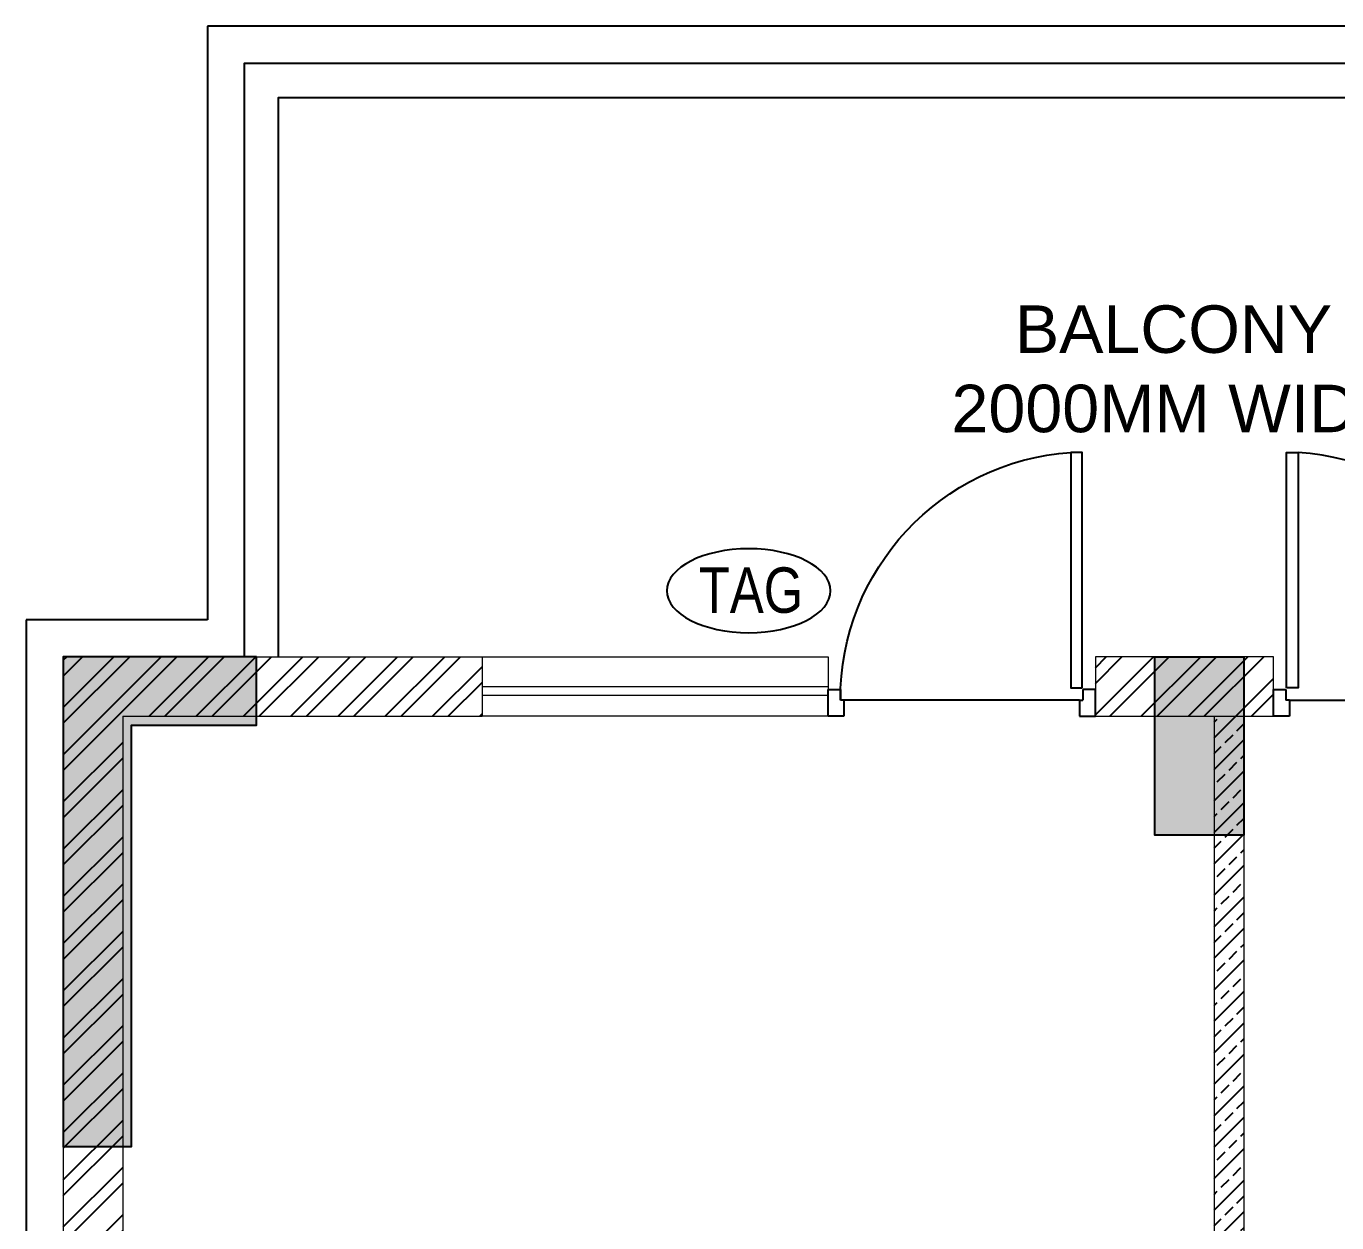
# Model space of a CAD drawing. Header units: millimetres. Extents: x 1255966 to 1543012, y 318612 to 465611.
# Drawn here: x 1376606 to 1381019, y 425152 to 429184 of the extents above; entities that cross this region are included whole.
import ezdxf
from ezdxf.enums import TextEntityAlignment as Align

# ---------------------------------------------------------------- set-up
doc = ezdxf.new("R2010")
doc.units = ezdxf.units.MM
doc.header["$LTSCALE"] = 500
doc.header["$MEASUREMENT"] = 0
doc.linetypes.add('HIDDEN', pattern=[0.375, 0.25, -0.125])
doc.layers.get('Defpoints').update_dxf_attribs({"lineweight": 0})
for name, color, linetype in [('3BHK Tower plans sections n elevations 13716$0$DOOR', 8, 'Continuous'), ('AHC-A-FURNITURE', 2, 'Continuous'), ('TEXT-RM NAME', 6, 'Continuous'), ('TOWER AREA COLUMN.', 6, 'Continuous')]:
    doc.layers.add(name, color=color, linetype=linetype)
doc.layers.add('PROJECTION', color=7, linetype='HIDDEN', true_color=0xff4000)
doc.layers.add('RAILING', color=7, linetype='Continuous', true_color=0xadadad)
for name, color, linetype, lineweight in [('TOWER COL HATCH', 253, 'Continuous', 20), ('Wall', 2, 'Continuous', 15), ('WIN', 144, 'Continuous', 15)]:
    doc.layers.add(name, color=color, linetype=linetype, lineweight=lineweight)
doc.styles.add('3BHK Tower plans sections n elevations 13716$0$SIMPLEX', font='simplex.shx', dxfattribs={"width": 0.8, "height": 100})
doc.styles.get("Standard").update_dxf_attribs({"font": 'arial.ttf'})
pattern_1 = [(45, (1376890.62, 416388.72), (-79.5495, 79.5495), []), (45, (1376943.65, 416388.72), (-79.5495, 79.5495), [])]

# ---------------------------------------------------------------- blocks, each defined once
blk = doc.blocks.new('3BHK Tower plans sections n elevations 13716$0$DOOR 900')
at = {"layer": '3BHK Tower plans sections n elevations 13716$0$DOOR', "ltscale": 100}
for p, q in [((0, 15), (93, 15)), ((0, -40), (0, 15)), ((93, 15), (93, -28)), ((55.8, -40), (0, -40)), ((93, -28), (55.8, -28)), ((55.8, -40), (55.8, -28)), ((55.8, -40), (55.8, -860)), ((55.8, -860), (0, -860)), ((0, -860), (0, -915)), ((55.8, -860), (55.8, -872)), ((93, -872), (55.8, -872)), ((93, -915), (93, -872)), ((0, -915), (93, -915))]:
    blk.add_line(p, q, dxfattribs=at)
blk.add_lwpolyline([(99.6, -30.4), (918.5, -30.4), (918.5, -70.4), (99.6, -70.4)], close=True, dxfattribs=at)
blk.add_arc((60.5, -12), 860, 269.6845, 356.1038, dxfattribs=at)
at = {"layer": 'Defpoints', "ltscale": 100, "style": '3BHK Tower plans sections n elevations 13716$0$SIMPLEX', "width": 0.8}
blk.add_attdef('D900', (280.9, -181.3), '', height=100, dxfattribs=at)

msp = doc.modelspace()

# ---------------------------------------------------------------- hatches: boundary and pattern name
at = {"layer": 'AHC-A-FURNITURE', "ltscale": 50, "true_color": 0x5b5b5b}
h = msp.add_hatch(dxfattribs=at)
h.set_pattern_fill('ANSI32', color=251, scale=300)
h.set_pattern_definition(pattern_1)
h.paths.add_polyline_path([(1376930.6, 426858.7), (1378140.6, 426858.7), (1378140.6, 427058.7), (1376730.6, 427058.7), (1376730.6, 422626.2), (1376930.6, 422626.2)])
h = msp.add_hatch(dxfattribs=at)
h.set_pattern_fill('ANSI32', color=251, scale=300)
h.set_pattern_definition(pattern_1)
h.paths.add_polyline_path([(1380805.6, 426948.7), (1380805.6, 427058.7), (1380205.6, 427058.7), (1380205.6, 426858.7), (1380805.6, 426858.7)])
h = msp.add_hatch(dxfattribs=at)
h.set_pattern_fill('ANSI33', color=251, scale=300)
h.set_pattern_definition([(45, (1376890.62, 416388.72), (-53.033, 53.033), []), (45, (1376943.65, 416388.72), (-53.033, 53.033), [37.5, -18.75])])
h.paths.add_polyline_path([(1380705.6, 426858.7), (1380605.6, 426858.7), (1380605.6, 423058.7), (1380690.6, 423058.7), (1380705.6, 423058.7), (1380705.6, 423108.7), (1380805.6, 423108.7), (1380805.6, 423208.7), (1380705.6, 423208.7)])
at = {"layer": 'TOWER COL HATCH'}
h = msp.add_hatch(color=253, dxfattribs=at)
h.dxf.hatch_style = 1
h.paths.add_polyline_path([(1377380.6, 427058.7), (1376730.6, 427058.7), (1376730.6, 425408.7), (1376960.6, 425408.7), (1376960.6, 426828.7), (1377380.6, 426828.7)])
h = msp.add_hatch(color=253, dxfattribs=at)
h.dxf.hatch_style = 1
h.paths.add_polyline_path([(1380705.6, 426458.7), (1380405.6, 426458.7), (1380405.6, 427058.7), (1380705.6, 427058.7)])

# ---------------------------------------------------------------- linework, layer by layer
at = {"linetype": 'Continuous', "extrusion": (0, 0, -1)}
msp.add_ellipse((1379038.4, 427281.8), major_axis=(275.7, 0), ratio=0.512885, dxfattribs=at)
at = {"layer": 'PROJECTION', "linetype": 'ByBlock', "ltscale": 50}
for p, q in [((1383765.6, 429183.7), (1377215.6, 429183.7)), ((1377215.6, 429183.7), (1377215.6, 427183.7)), ((1377215.6, 427183.7), (1376605.6, 427183.7)), ((1376605.6, 427183.7), (1376605.6, 421183.7))]:
    msp.add_line(p, q, dxfattribs=at)
at = {"layer": 'RAILING', "color": 36, "true_color": 0x7f4010}
for points in [[(1377340.6, 427058.7), (1377340.6, 429058.7), (1383640.6, 429058.7), (1383640.6, 427058.7)], [(1377455.6, 427058.7), (1377455.6, 428943.7), (1383525.6, 428943.7), (1383525.6, 427058.7)]]:
    msp.add_lwpolyline(points, dxfattribs=at)
at = {"layer": 'TOWER AREA COLUMN.'}
msp.add_lwpolyline([(1377380.6, 427058.7), (1376730.6, 427058.7), (1376730.6, 425408.7), (1376960.6, 425408.7), (1376960.6, 426828.7), (1377380.6, 426828.7), (1377380.6, 427058.7)], dxfattribs=at)
msp.add_lwpolyline([(1380705.6, 426458.7), (1380405.6, 426458.7), (1380405.6, 427058.7), (1380705.6, 427058.7)], close=True, dxfattribs=at)
at = {"layer": 'Wall'}
for p, q in [((1376730.6, 427058.7), (1376730.6, 422626.2)), ((1376730.6, 427058.7), (1378140.6, 427058.7)), ((1378140.6, 427058.7), (1378140.6, 426858.7)), ((1380205.6, 427058.7), (1380205.6, 426858.7)), ((1380805.6, 427058.7), (1380205.6, 427058.7)), ((1380805.6, 426858.7), (1380805.6, 427058.7)), ((1376930.6, 426858.7), (1378140.6, 426858.7)), ((1376930.6, 426858.7), (1376930.6, 422626.2)), ((1380205.6, 426858.7), (1380805.6, 426858.7)), ((1380605.6, 426858.7), (1380605.6, 423058.7)), ((1380705.6, 426858.7), (1380705.6, 423208.7))]:
    msp.add_line(p, q, dxfattribs=at)
at = {"layer": 'WIN'}
for p, q in [((1378140.6, 427058.7), (1379305.6, 427058.7)), ((1379305.6, 427058.7), (1379305.6, 426858.7)), ((1378140.6, 426958.7), (1379305.6, 426958.7)), ((1379305.6, 426978.2), (1379305.6, 426948.2)), ((1379305.6, 426928.7), (1378140.6, 426928.7)), ((1379305.6, 426858.7), (1378140.6, 426858.7))]:
    msp.add_line(p, q, dxfattribs=at)

# ---------------------------------------------------------------- block references
at = {"layer": '3BHK Tower plans sections n elevations 13716$0$DOOR', "extrusion": (0, 0, -1)}
for p, xscale, yscale, zscale, rotation in [((-1380191.1, 426858.7), 0.9677419354838852, 0.9677419354838852, -0.9677419354838814, 90), ((-1380820.1, 426858.7), -0.967741935483871, 0.967741935483871, -0.967741935483871, 270)]:
    msp.add_blockref('3BHK Tower plans sections n elevations 13716$0$DOOR 900', p, dxfattribs=dict(at, xscale=xscale, yscale=yscale, zscale=zscale, rotation=rotation))

# ---------------------------------------------------------------- texts
at = {"width": 0.8}
msp.add_attdef('TAG', text='', height=153.1, dxfattribs=at).set_placement((1379046.2, 427283.8), align=Align.MIDDLE_CENTER)
at = {"layer": 'TEXT-RM NAME'}
for s, p in [('BALCONY', (1379934.7, 428083.1)), ('2000MM WIDE', (1379721.2, 427815.8))]:
    msp.add_text(s, height=160, dxfattribs=at).set_placement(p)

doc.saveas('drawing.dxf')
